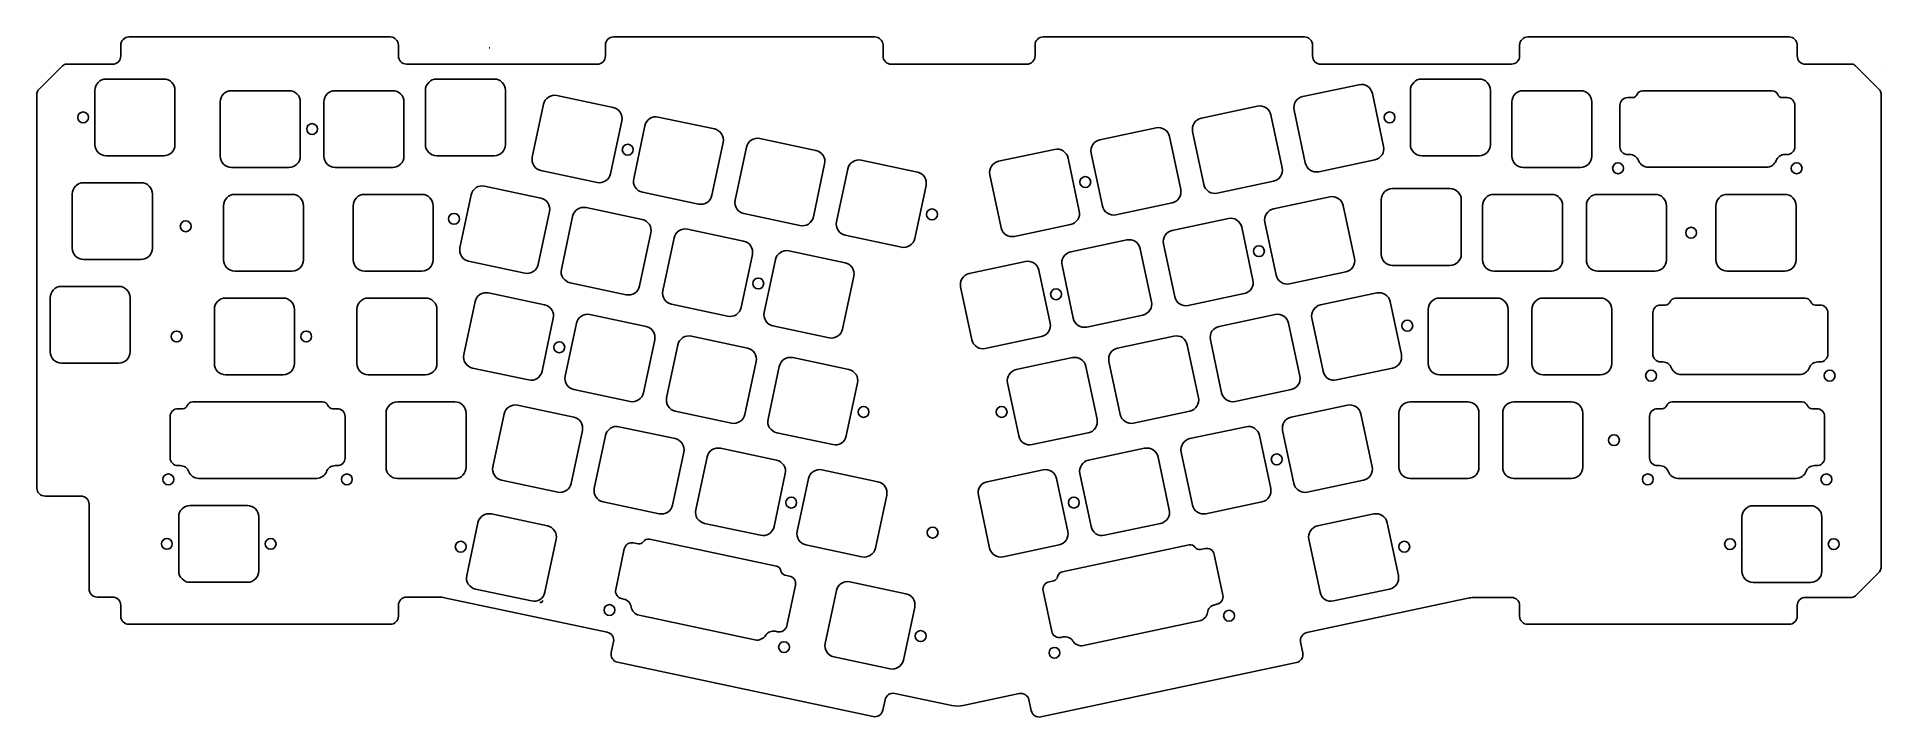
# Model space of a CAD drawing. Header units: millimetres. Extents: x -18 to 321, y -110 to 15.
import ezdxf

# ---------------------------------------------------------------- set-up
doc = ezdxf.new("R2010")
doc.units = ezdxf.units.MM
doc.layers.add('BLACK', color=7, linetype='CONTINUOUS')

msp = doc.modelspace()

# ---------------------------------------------------------------- linework, layer by layer
at = {"layer": 'BLACK', "linetype": 'Continuous'}
for p, q in [((-1.109991, 14.78), (46.890009, 14.78)), ((87.940586, 14.78), (135.926309, 14.78)), ((166.852677, 14.78), (214.852709, 14.78)), ((255.889009, 14.78), (303.888709, 14.78)), ((-2.609991, 11.280001), (-2.609991, 13.279999)), ((48.390009, 13.28), (48.390009, 11.28)), ((65.185738, 12.769074), (65.185735, 12.769061)), ((86.426342, 11.28), (86.426342, 13.28)), ((137.426342, 13.265829), (137.426342, 11.280001)), ((165.352676, 11.2801), (165.352676, 13.28)), ((216.352676, 13.279999), (216.352676, 11.294277)), ((254.389009, 11.28), (254.389009, 13.28)), ((305.388759, 13.267776), (305.388759, 11.292347)), ((-17.717065, 5.072926), (-13.302945, 9.487046)), ((-12.589476, 9.78), (-4.109993, 9.78)), ((5.275009, 7.05), (-5.274987, 7.05)), ((49.890009, 9.78), (84.926341, 9.78)), ((55.435009, 7.050001), (55.435009, 7.05)), ((65.985009, 7.05), (55.435009, 7.05)), ((138.926309, 9.78), (163.838538, 9.78)), ((217.852809, 9.78), (252.889009, 9.78)), ((236.395009, 7.050001), (236.395009, 7.05)), ((246.945009, 7.05), (236.395009, 7.05)), ((306.888909, 9.78), (315.374509, 9.78)), ((316.087391, 9.481368), (320.495884, 5.072875)), ((321.336692, 8.53), (321.336759, 8.53)), ((-18.009991, -68.067), (-18.009991, 4.365762)), ((-17.717065, 5.072926), (-17.717071, 5.072932)), ((-7.349991, 4.974996), (-7.349991, -4.974998)), ((7.350009, 4.975), (7.350009, -4.975)), ((28.295009, 4.910001), (17.745009, 4.910001)), ((47.345009, 4.910001), (36.795009, 4.910001)), ((53.360008, 4.975), (53.360008, -4.975001)), ((68.060008, 4.975), (68.060008, -4.975)), ((77.516147, 4.032655), (77.516159, 4.032722)), ((87.835515, 1.839205), (77.516147, 4.032655)), ((224.864007, 6.012685), (214.53797, 3.817817)), ((227.325033, 4.414435), (227.325006, 4.414435)), ((227.325032, 4.414435), (229.39374, -5.318067)), ((234.320008, 4.975), (234.320008, -4.975001)), ((249.020008, 4.975), (249.020008, -4.975)), ((255.025009, 4.910001), (255.025009, 4.91)), ((265.575009, 4.91), (255.025009, 4.91)), ((274.236511, 3.63544), (275.090074, 3.63544)), ((275.090074, 3.635452), (275.090074, 3.63544)), ((276.947374, 4.8876), (300.802574, 4.8876)), ((276.947374, 4.887589), (276.947374, 4.8876)), ((302.659774, 3.63544), (303.525374, 3.63544)), ((320.788759, 4.3658), (320.788759, -82.7538)), ((15.670008, 2.835), (15.670008, -7.115)), ((30.370008, 2.835), (30.370008, -7.115)), ((34.720008, 2.835), (34.720008, -7.115)), ((49.420008, 2.835), (49.420008, -7.115)), ((75.054983, 2.434432), (72.986262, -7.298135)), ((87.835515, 1.839204), (87.835515, 1.839205)), ((96.149844, 0.071941), (96.149856, 0.072007)), ((106.469212, -2.121509), (96.149844, 0.071941)), ((206.23031, 2.051971), (195.923325, -0.138847)), ((206.23031, 2.05197), (206.23031, 2.051971)), ((208.691295, 0.453718), (208.691322, 0.453718)), ((208.691321, 0.453718), (210.760051, -9.278886)), ((212.946276, 1.358067), (215.014984, -8.374436)), ((252.950008, 2.835), (252.950008, -7.115001)), ((267.650008, 2.835), (267.650008, -7.115)), ((272.799484, -5.39044), (272.799484, 2.2103)), ((304.950364, 2.21044), (304.950364, -5.3904)), ((89.433754, -0.621868), (87.365033, -10.354431)), ((89.433699, -0.621868), (89.433754, -0.621868)), ((93.688698, -1.526272), (91.619974, -11.258852)), ((187.596477, -1.908773), (177.277088, -4.102227)), ((194.312562, -2.602636), (196.381273, -12.335153)), ((53.360011, -4.975001), (53.360008, -4.975001)), ((108.067466, -4.582585), (105.998748, -14.315134)), ((108.067383, -4.582585), (108.067466, -4.582585)), ((112.322409, -5.486995), (110.252484, -15.225225)), ((114.79315, -3.890895), (114.793166, -3.89082)), ((125.102929, -6.082228), (114.793166, -3.89082)), ((168.96278, -5.869487), (158.633836, -8.064973)), ((175.678843, -6.563319), (177.747561, -16.295871)), ((177.27709, -4.102234), (177.277088, -4.102227)), ((190.059151, -3.514255), (192.126336, -13.239589)), ((234.320011, -4.975001), (234.320008, -4.975001)), ((5.275009, -7.05), (-5.274989, -7.05)), ((5.275009, -7.050001), (5.275009, -7.049999)), ((28.295009, -9.189999), (17.745009, -9.189999)), ((47.345009, -9.189999), (36.795009, -9.189999)), ((65.985009, -7.05), (55.435009, -7.05)), ((65.985009, -7.049999), (65.985009, -7.05)), ((72.986317, -7.298135), (72.986262, -7.298135)), ((74.584503, -9.759206), (74.584503, -9.759207)), ((84.903871, -11.952657), (74.584503, -9.759207)), ((126.700054, -8.54859), (124.632447, -18.275913)), ((130.956125, -9.447698), (128.887398, -19.180288)), ((133.41711, -7.849516), (133.417121, -7.849465)), ((143.736626, -10.042943), (133.417121, -7.849465)), ((143.736626, -10.042944), (143.736626, -10.042943)), ((171.425436, -7.474958), (173.492616, -17.200272)), ((215.01501, -8.374431), (215.014984, -8.374436)), ((227.789463, -7.780493), (217.476011, -9.972685)), ((246.945009, -7.05), (236.395009, -7.05)), ((246.945009, -7.049999), (246.945009, -7.05)), ((252.950011, -7.115001), (252.950008, -7.115001)), ((265.575009, -9.19), (255.025009, -9.19)), ((265.575009, -9.189999), (265.575009, -9.19)), ((274.628574, -6.81544), (274.224474, -6.81544)), ((299.750424, -9.15191), (277.999574, -9.15191)), ((303.513457, -6.81544), (303.121324, -6.81544)), ((1.115009, -11.999999), (-9.434985, -11.999999)), ((64.236147, -12.617345), (64.236159, -12.617278)), ((74.555515, -14.810795), (64.236147, -12.617345)), ((84.903871, -11.952657), (84.903857, -11.952718)), ((91.619999, -11.258852), (91.619974, -11.258852)), ((145.33489, -12.504023), (143.266162, -22.236616)), ((145.334865, -12.504018), (145.33489, -12.504023)), ((157.045128, -10.524022), (159.113849, -20.256589)), ((196.381299, -12.335148), (196.381273, -12.335153)), ((209.152472, -11.741907), (198.842314, -13.933399)), ((241.585009, -13.079999), (231.035009, -13.079999)), ((-11.509991, -14.075005), (-11.509991, -24.024997)), ((3.190009, -14.075), (3.190009, -24.025002)), ((16.270008, -16.215), (16.270008, -26.165)), ((28.895009, -14.139999), (18.345009, -14.139999)), ((30.970008, -16.215), (30.970008, -26.165)), ((40.082508, -16.215), (40.082508, -26.165)), ((52.707509, -14.139999), (42.157509, -14.139999)), ((54.782508, -16.215), (54.782508, -26.165)), ((61.774983, -14.215568), (59.706262, -23.948135)), ((74.555515, -14.810796), (74.555515, -14.810795)), ((82.869844, -16.578059), (82.869856, -16.577993)), ((93.189212, -18.771509), (82.869844, -16.578059)), ((93.2182, -13.71992), (93.2182, -13.719921)), ((103.537568, -15.913371), (93.2182, -13.719921)), ((103.537568, -15.913371), (103.537556, -15.913433)), ((177.747587, -16.295866), (177.747561, -16.295871)), ((190.528091, -15.700641), (180.208617, -17.894114)), ((190.528091, -15.700642), (190.528091, -15.700632)), ((219.504007, -14.597314), (209.178601, -16.792048)), ((221.965008, -16.195564), (221.965034, -16.195564)), ((221.965033, -16.195564), (224.033741, -25.928067)), ((228.960008, -15.155), (228.960008, -25.105)), ((243.660008, -15.155), (243.660008, -25.105)), ((247.590008, -16.215), (247.590008, -26.165)), ((260.215009, -14.139999), (249.665009, -14.139999)), ((262.290008, -16.215), (262.290008, -26.165)), ((266.640009, -16.215), (266.640009, -26.165001)), ((279.265009, -14.14), (268.715009, -14.14)), ((281.340009, -16.215), (281.340009, -26.165)), ((290.460008, -16.215), (290.460008, -26.165001)), ((292.535009, -14.139999), (292.535009, -14.14)), ((303.085009, -14.14), (292.535009, -14.14)), ((305.160008, -16.215), (305.160008, -26.165)), ((76.153754, -17.271868), (74.085033, -27.004431)), ((76.1537, -17.271868), (76.153754, -17.271868)), ((80.408698, -18.176272), (78.339974, -27.908852)), ((122.162055, -19.872128), (111.851897, -17.680636)), ((128.887481, -19.180288), (128.887398, -19.180288)), ((159.113876, -20.256583), (159.113849, -20.256589)), ((171.882209, -19.663946), (161.57492, -21.854828)), ((180.208617, -17.894113), (180.208617, -17.894114)), ((200.87031, -18.558029), (190.563325, -20.748847)), ((200.87031, -18.55803), (200.87031, -18.558029)), ((203.331322, -20.156282), (203.331296, -20.156282)), ((203.331321, -20.156282), (205.400051, -29.888886)), ((207.586277, -19.251933), (209.654985, -28.984435)), ((94.787466, -21.232585), (92.718748, -30.965134)), ((94.787383, -21.232585), (94.787466, -21.232585)), ((99.042409, -22.136995), (96.972484, -31.875225)), ((101.513166, -20.54082), (101.51315, -20.540894)), ((111.822929, -22.732228), (101.513166, -20.54082)), ((140.795752, -23.832843), (130.485614, -21.641355)), ((182.236477, -22.518773), (171.917088, -24.712227)), ((188.952562, -23.212636), (191.021273, -32.945153)), ((1.115012, -26.099999), (-9.434989, -26.099999)), ((59.706317, -23.948135), (59.706262, -23.948135)), ((61.304503, -26.409206), (61.304503, -26.409207)), ((71.623871, -28.602657), (61.304503, -26.409207)), ((113.420054, -25.19859), (111.352447, -34.925913)), ((117.676125, -26.097698), (115.607398, -35.830288)), ((120.13711, -24.499516), (120.137121, -24.499465)), ((130.456626, -26.692943), (120.137121, -24.499465)), ((130.456626, -26.692944), (130.456626, -26.692943)), ((163.60278, -26.479487), (153.273836, -28.674973)), ((171.91709, -24.712234), (171.917088, -24.712227)), ((184.699151, -24.124255), (186.766336, -33.849589)), ((266.640011, -26.165001), (266.640009, -26.165001)), ((290.460011, -26.165001), (290.460008, -26.165001)), ((28.895009, -28.239999), (18.345009, -28.239999)), ((52.707509, -28.239999), (42.157509, -28.239999)), ((71.623871, -28.602657), (71.623857, -28.602718)), ((78.339999, -27.908852), (78.339974, -27.908852)), ((79.9382, -30.36992), (79.9382, -30.369921)), ((90.257568, -32.563371), (79.9382, -30.369921)), ((132.05489, -29.154023), (129.986162, -38.886616)), ((132.054865, -29.154018), (132.05489, -29.154023)), ((166.065436, -28.084958), (168.132616, -37.810272)), ((170.318843, -27.173319), (172.387561, -36.905871)), ((209.655011, -28.98443), (209.654985, -28.984435)), ((222.428832, -28.390626), (212.11601, -30.582684)), ((241.585009, -27.179999), (231.035009, -27.179999)), ((260.215009, -28.239999), (249.665009, -28.239999)), ((279.265009, -28.24), (268.715009, -28.24)), ((279.265009, -28.240001), (279.265009, -28.239999)), ((303.085009, -28.24), (292.535009, -28.24)), ((303.085009, -28.239999), (303.085009, -28.24)), ((-15.57999, -33.125005), (-15.57999, -43.074997)), ((-2.954989, -31.049999), (-13.504984, -31.049999)), ((-0.87999, -33.124998), (-0.87999, -43.075)), ((27.207508, -33.19), (16.657507, -33.19)), ((53.401309, -33.189999), (42.851289, -33.189999)), ((62.474983, -33.845568), (60.406262, -43.578135)), ((64.936147, -32.247345), (64.936159, -32.247278)), ((75.255515, -34.440795), (64.936147, -32.247345)), ((90.257568, -32.563371), (90.257556, -32.563433)), ((151.685128, -31.134022), (153.753849, -40.866589)), ((191.021299, -32.945148), (191.021273, -32.945153)), ((203.792472, -32.351907), (193.482314, -34.543399)), ((228.124007, -32.247315), (217.79797, -34.442184)), ((230.585034, -33.845565), (230.585008, -33.845565)), ((230.585033, -33.845565), (232.653741, -43.578067)), ((239.655009, -33.189999), (239.655009, -33.19)), ((250.205009, -33.19), (239.655009, -33.19)), ((269.255009, -33.19), (258.705009, -33.19)), ((283.008634, -33.2124), (306.863809, -33.2124)), ((283.008634, -33.212411), (283.008634, -33.2124)), ((307.860341, -33.884281), (307.86036, -33.884274)), ((14.582508, -35.265), (14.582508, -45.215001)), ((29.282508, -35.265), (29.282508, -45.215)), ((40.776258, -35.26503), (40.776258, -45.200834)), ((55.476211, -35.264999), (55.476258, -35.264999)), ((55.476258, -35.264999), (55.476258, -45.21504)), ((76.853754, -36.901868), (74.785033, -46.634431)), ((75.255515, -34.440796), (75.255515, -34.440795)), ((76.8537, -36.901868), (76.853754, -36.901868)), ((83.569844, -36.208059), (83.569856, -36.207993)), ((93.889212, -38.401509), (83.569844, -36.208059)), ((108.882055, -36.522128), (98.571896, -34.330636)), ((115.607481, -35.830288), (115.607398, -35.830288)), ((172.387587, -36.905866), (172.387561, -36.905871)), ((185.168091, -36.310641), (174.848617, -38.504114)), ((185.168091, -36.310642), (185.168091, -36.310632)), ((209.49031, -36.208029), (199.183325, -38.398847)), ((209.49031, -36.20803), (209.49031, -36.208029)), ((216.206277, -36.901933), (218.274985, -46.634436)), ((237.580008, -35.265), (237.580008, -45.215001)), ((252.280008, -35.265), (252.280008, -45.215)), ((256.630009, -35.265), (256.630009, -45.215001)), ((271.330009, -35.265), (271.330009, -45.215)), ((278.860744, -43.475878), (278.860744, -35.8896)), ((280.29425, -34.46456), (281.151334, -34.46456)), ((281.151334, -34.464539), (281.151334, -34.46456)), ((308.721109, -34.46456), (309.586509, -34.46456)), ((311.011624, -35.898141), (311.011624, -43.4904)), ((81.108698, -37.806272), (79.039974, -47.538852)), ((102.213166, -40.17082), (102.21315, -40.170895)), ((112.522929, -42.362228), (102.213166, -40.17082)), ((127.515752, -40.482843), (117.205614, -38.291355)), ((166.522209, -40.273946), (156.21492, -42.464828)), ((174.848617, -38.504113), (174.848617, -38.504114)), ((190.856477, -40.168773), (180.537088, -42.362227)), ((211.951322, -37.806282), (211.951296, -37.806282)), ((211.951321, -37.806282), (214.020051, -47.538886)), ((60.406317, -43.578135), (60.406262, -43.578135)), ((95.487466, -40.862585), (93.418748, -50.595134)), ((95.487383, -40.862585), (95.487466, -40.862585)), ((99.742409, -41.766995), (97.672484, -51.505225)), ((153.753849, -40.866589), (153.753876, -40.866583)), ((180.53709, -42.362234), (180.537088, -42.362227)), ((193.319151, -41.774255), (195.386336, -51.499589)), ((197.572562, -40.862636), (199.641273, -50.595153)), ((-2.954989, -45.149999), (-13.504988, -45.149999)), ((27.207508, -47.29), (16.657508, -47.29)), ((53.394848, -47.289999), (42.851409, -47.289999)), ((62.004503, -46.039206), (62.004503, -46.039207)), ((72.323871, -48.232657), (62.004503, -46.039207)), ((114.120054, -44.82859), (112.052447, -54.555913)), ((118.376125, -45.727698), (116.307398, -55.460288)), ((120.83711, -44.129516), (120.837121, -44.129465)), ((131.156626, -46.322943), (120.837121, -44.129465)), ((131.156626, -46.322944), (131.156626, -46.322943)), ((172.22278, -44.129487), (161.893836, -46.324973)), ((174.685436, -45.734958), (176.752616, -55.460272)), ((178.938843, -44.823319), (181.007561, -54.555871)), ((218.27501, -46.634431), (218.274985, -46.634436)), ((231.049139, -46.040561), (220.736011, -48.232685)), ((237.580011, -45.215001), (237.580008, -45.215001)), ((250.205009, -47.29), (239.655009, -47.29)), ((250.205009, -47.289999), (250.205009, -47.29)), ((256.630011, -45.215001), (256.630009, -45.215001)), ((269.255009, -47.29), (258.705009, -47.29)), ((269.255009, -47.290001), (269.255009, -47.29)), ((280.689809, -44.91544), (280.285709, -44.91544)), ((282.305052, -46.03499), (282.305003, -46.03499)), ((305.795658, -47.25191), (284.060709, -47.25191)), ((309.574717, -44.91544), (309.182609, -44.91544)), ((309.574717, -44.915364), (309.574717, -44.91544)), ((72.323871, -48.232657), (72.323857, -48.232718)), ((79.039999, -47.538852), (79.039974, -47.538852)), ((80.6382, -49.99992), (80.6382, -49.999921)), ((90.957568, -52.193371), (80.6382, -49.999921)), ((132.75489, -48.784023), (130.686162, -58.516616)), ((132.754865, -48.784018), (132.75489, -48.784023)), ((160.305128, -48.784022), (162.373849, -58.516589)), ((199.641299, -50.595148), (199.641273, -50.595153)), ((212.412472, -50.001907), (202.102314, -52.193399)), ((7.890883, -53.514559), (8.745083, -53.514559)), ((8.745083, -53.514547), (8.745083, -53.514554)), ((10.602383, -52.262399), (10.602383, -52.262385)), ((10.602383, -52.262399), (34.457509, -52.262399)), ((35.454095, -52.934278), (35.454104, -52.934275)), ((35.454126, -52.934265), (35.454106, -52.934274)), ((36.314809, -53.514559), (37.180409, -53.514559)), ((58.761309, -52.239999), (48.211289, -52.239999)), ((70.286147, -52.857345), (70.286159, -52.857278)), ((80.605515, -55.050795), (70.286147, -52.857345)), ((90.957568, -52.193371), (90.957556, -52.193433)), ((109.582055, -56.152128), (99.271896, -53.960636)), ((193.788091, -53.960641), (183.468617, -56.154114)), ((193.788091, -53.960642), (193.788091, -53.960632)), ((222.764007, -52.857314), (212.438277, -55.052116)), ((244.845009, -52.24), (234.295009, -52.24)), ((263.895009, -52.24), (253.345009, -52.24)), ((279.701514, -53.514561), (280.555077, -53.514561)), ((280.555077, -53.514549), (280.555077, -53.514561)), ((282.412377, -52.262401), (306.267577, -52.262401)), ((282.412377, -52.262412), (282.412377, -52.262401)), ((308.124777, -53.514561), (308.990377, -53.514561)), ((6.454493, -62.532482), (6.454493, -54.93958)), ((38.605349, -54.939559), (38.605373, -54.939559)), ((38.605373, -54.939559), (38.605373, -62.54056)), ((46.136258, -54.31504), (46.136258, -64.250834)), ((60.836258, -54.314999), (60.836211, -54.314999)), ((60.836258, -54.314999), (60.836258, -64.2649)), ((67.824983, -54.455568), (65.756262, -64.188135)), ((82.203754, -57.511868), (80.135033, -67.244431)), ((80.605515, -55.050796), (80.605515, -55.050795)), ((82.2037, -57.511868), (82.203754, -57.511868)), ((88.919844, -56.818059), (88.919856, -56.817993)), ((99.239212, -59.011509), (88.919844, -56.818059)), ((116.307481, -55.460288), (116.307398, -55.460288)), ((181.007587, -54.555866), (181.007561, -54.555871)), ((183.468617, -56.154113), (183.468617, -56.154114)), ((204.13031, -56.818029), (193.823325, -59.008847)), ((204.13031, -56.81803), (204.13031, -56.818029)), ((210.846276, -57.511933), (212.914984, -67.244435)), ((225.225033, -54.455564), (225.225008, -54.455564)), ((225.225032, -54.455564), (227.29374, -64.188067)), ((232.220009, -54.315), (232.220009, -64.265001)), ((246.920009, -54.315), (246.920009, -64.265)), ((251.270009, -54.315), (251.270009, -64.265001)), ((265.970009, -54.315), (265.970009, -64.265)), ((278.264487, -62.540441), (278.264487, -54.939701)), ((310.415367, -54.939561), (310.415367, -62.540401)), ((86.458698, -58.416272), (84.389974, -68.148852)), ((107.563166, -60.78082), (107.56315, -60.780895)), ((117.872929, -62.972228), (107.563166, -60.78082)), ((128.215752, -60.112843), (117.905614, -57.921355)), ((162.373876, -58.516583), (162.373849, -58.516589)), ((175.142209, -57.923946), (164.83492, -60.114828)), ((185.496477, -60.778773), (175.177088, -62.972227)), ((206.591322, -58.416282), (206.591296, -58.416282)), ((206.591321, -58.416282), (208.660051, -68.148886)), ((8.283559, -63.965439), (7.879509, -63.965439)), ((37.169252, -63.965439), (36.776409, -63.965439)), ((36.776409, -63.965455), (36.776409, -63.965439)), ((65.756317, -64.188135), (65.756262, -64.188135)), ((100.837466, -61.472585), (98.768748, -71.205134)), ((100.837383, -61.472585), (100.837466, -61.472585)), ((105.092409, -62.376995), (103.022484, -72.115225)), ((175.17709, -62.972234), (175.177088, -62.972227)), ((187.959151, -62.384255), (190.026336, -72.109589)), ((192.212562, -61.472636), (194.281273, -71.205153)), ((232.220011, -64.265001), (232.220009, -64.265001)), ((251.270011, -64.265001), (251.270009, -64.265001)), ((280.093577, -63.965441), (279.689477, -63.965441)), ((308.97846, -63.965441), (308.586327, -63.965441)), ((9.898755, -65.084989), (9.89875, -65.084989)), ((33.396868, -66.301909), (11.654469, -66.301909)), ((58.746849, -66.339999), (48.211409, -66.339999)), ((67.354503, -66.649206), (67.354503, -66.649207)), ((77.673871, -68.842657), (67.354503, -66.649207)), ((119.470054, -65.43859), (117.402447, -75.165913)), ((123.726124, -66.337698), (121.657398, -76.070288)), ((126.196846, -64.74161), (126.196862, -64.741535)), ((136.506626, -66.932943), (126.196862, -64.741535)), ((136.506626, -66.932944), (136.506626, -66.932943)), ((166.86278, -64.739487), (156.533836, -66.934973)), ((169.325436, -66.344958), (171.392616, -76.070272)), ((173.578843, -65.433319), (175.647561, -75.165871)), ((212.915011, -67.244429), (212.914984, -67.244435)), ((225.689139, -66.65056), (215.376011, -68.842684)), ((244.845009, -66.34), (234.295009, -66.34)), ((244.845009, -66.340001), (244.845009, -66.339999)), ((263.895009, -66.34), (253.345009, -66.34)), ((263.895009, -66.340001), (263.895009, -66.34)), ((305.215427, -66.301911), (283.464577, -66.301911)), ((-18.009952, -68.067), (-18.009991, -68.067)), ((-9.929993, -69.567), (-16.509991, -69.567)), ((-8.429991, -86.62), (-8.429991, -71.067)), ((77.673871, -68.842657), (77.673857, -68.842718)), ((84.389999, -68.148852), (84.389974, -68.148852)), ((85.9882, -70.60992), (85.9882, -70.609921)), ((96.307568, -72.803371), (85.9882, -70.609921)), ((138.10489, -69.394023), (136.036162, -79.126616)), ((138.104865, -69.394018), (138.10489, -69.394023)), ((154.945128, -69.394022), (157.013849, -79.126589)), ((194.281299, -71.205148), (194.281273, -71.205153)), ((207.052472, -70.611907), (196.742314, -72.803399)), ((8.036258, -73.365), (8.036258, -83.320369)), ((20.661259, -71.289999), (10.111259, -71.289999)), ((22.736251, -73.364999), (22.736258, -73.364999)), ((22.736258, -73.364999), (22.736258, -83.315)), ((63.014983, -74.445568), (60.946262, -84.178135)), ((65.476147, -72.847345), (65.476159, -72.847278)), ((75.795515, -75.040795), (65.476147, -72.847345)), ((96.307568, -72.803371), (96.307556, -72.803433)), ((114.932055, -76.762128), (104.621896, -74.570636)), ((188.428091, -74.570641), (178.108617, -76.764114)), ((188.428091, -74.570642), (188.428091, -74.570632)), ((227.574007, -72.847315), (217.24797, -75.042183)), ((230.035033, -74.445565), (230.035008, -74.445565)), ((230.035032, -74.445565), (232.10374, -84.178067)), ((295.215609, -73.413), (295.215609, -83.363)), ((307.840609, -71.337999), (297.290609, -71.337999)), ((309.915609, -73.413), (309.915609, -83.363)), ((77.393754, -77.501868), (75.325033, -87.234431)), ((75.795515, -75.040796), (75.795515, -75.040795)), ((77.3937, -77.501868), (77.393754, -77.501868)), ((94.505908, -77.506231), (94.50591, -77.50622)), ((94.50591, -77.50622), (117.839817, -82.465995)), ((121.657481, -76.070288), (121.657398, -76.070288)), ((175.647587, -75.165866), (175.647561, -75.165871)), ((178.108617, -76.764113), (178.108617, -76.764114)), ((215.656276, -77.501933), (217.724984, -87.234436)), ((88.311737, -86.697266), (89.89202, -79.26262)), ((91.593948, -78.167397), (92.428858, -78.344863)), ((92.428861, -78.344851), (92.428858, -78.344863)), ((133.565752, -80.722843), (123.255614, -78.531355)), ((157.013849, -79.126589), (157.013876, -79.126583)), ((169.782209, -78.533946), (159.47492, -80.724828)), ((170.34191, -83.505862), (193.675824, -78.546086)), ((194.79023, -78.996105), (194.790256, -78.996088)), ((195.752722, -79.38476), (196.599446, -79.204784)), ((198.289533, -80.30238), (198.28958, -80.30237)), ((198.28958, -80.30237), (199.869882, -87.737102)), ((60.946317, -84.178135), (60.946262, -84.178135)), ((119.396094, -84.076926), (120.242779, -84.256894)), ((170.34191, -83.505862), (170.341904, -83.505837)), ((320.495868, -83.460891), (316.081634, -87.875125)), ((-4.109992, -88.12), (-6.92999, -88.12)), ((20.661259, -85.389999), (10.111269, -85.389999)), ((55.855009, -88.12), (49.890009, -88.12)), ((86.765329, -94.578492), (56.894562, -88.229264)), ((62.544503, -86.639206), (62.544503, -86.639207)), ((72.863871, -88.832657), (62.544503, -86.639207)), ((121.340355, -85.947027), (119.760052, -93.38177)), ((128.864974, -86.905565), (126.796252, -96.638134)), ((141.645504, -87.500794), (131.326046, -85.307325)), ((168.421586, -94.421697), (166.841294, -86.987007)), ((167.952122, -85.293961), (168.785535, -85.116813)), ((168.785525, -85.116762), (168.785535, -85.116813)), ((217.72501, -87.234431), (217.724984, -87.234436)), ((230.499463, -86.640493), (220.186011, -88.832685)), ((252.889009, -88.168), (246.199209, -88.168)), ((307.840609, -85.437999), (297.290609, -85.437999)), ((315.374549, -88.168), (306.88876, -88.168)), ((307.840609, -85.438001), (307.840609, -85.437999)), ((-2.609991, -91.62), (-2.609991, -89.620002)), ((48.390009, -89.62), (48.390009, -91.62)), ((72.863871, -88.832657), (72.863857, -88.832718)), ((89.804583, -88.471415), (89.409313, -88.387398)), ((113.891681, -95.979954), (92.616139, -91.457698)), ((143.243744, -89.961867), (141.175022, -99.694435)), ((198.75919, -89.430075), (198.372275, -89.512317)), ((245.15961, -88.277269), (215.288542, -94.626561)), ((254.389009, -91.62), (254.389009, -89.668)), ((305.388759, -89.668), (305.388759, -91.62)), ((46.890009, -93.12), (-1.10999, -93.12)), ((86.765329, -94.578494), (86.765329, -94.578492)), ((118.058262, -94.47692), (117.674698, -94.395391)), ((168.421601, -94.421694), (168.421586, -94.421697)), ((195.565637, -92.497554), (174.289926, -97.019846)), ((195.565637, -92.497578), (195.565637, -92.497554)), ((303.888758, -93.12), (255.889009, -93.12)), ((87.506808, -98.304706), (87.922297, -96.349982)), ((170.506995, -95.435265), (170.111669, -95.519294)), ((172.319622, -96.19454), (172.319611, -96.194551)), ((214.13319, -96.405667), (214.549074, -98.362244)), ((135.611223, -110.07271), (88.660231, -100.092969)), ((138.713949, -101.292675), (128.394492, -99.099206)), ((213.393711, -100.14129), (166.442701, -110.121036)), ((137.806218, -106.961039), (137.390405, -108.917283)), ((150.100461, -108.040789), (139.580786, -105.804763)), ((162.468525, -105.853801), (152.179567, -108.040787)), ((152.179567, -108.040784), (152.179567, -108.040787)), ((164.663537, -108.965697), (164.245606, -106.99949)), ((135.611226, -110.072696), (135.611223, -110.07271)), ((164.663537, -108.965697), (164.663497, -108.965697))]:
    msp.add_line(p, q, dxfattribs=at)
at = {"layer": 'BLACK'}
for centre, radius in [((-9.525, 0), 1.000004), ((230.48704, 0.000389), 1.000002), ((32.545048, -2.139999), 1), ((90.526902, -5.940363), 0.999999), ((272.474999, -9.34), 1), ((305.274999, -9.34), 1), ((174.585768, -11.881792), 1), ((146.428177, -17.822555), 1.000001), ((9.332487, -19.999368), 0.999996), ((58.613146, -18.62964), 1), ((285.8963, -21.190002), 1.000001), ((206.493185, -24.57036), 0.999998), ((114.514284, -30.511791), 0.999999), ((169.225262, -32.491899), 0.999999), ((233.746904, -38.259644), 0.999999), ((7.644808, -40.240002), 1), ((31.457738, -40.239999), 1), ((77.946902, -42.220366), 0.999997), ((278.536259, -47.44), 1), ((311.336259, -47.44), 1), ((133.848045, -54.102517), 1), ((159.212014, -54.102521), 0.999998), ((271.717509, -59.290004), 1.000001), ((209.753289, -62.830337), 1.000001), ((6.130008, -66.489999), 1), ((38.930008, -66.489999), 1), ((277.940002, -66.490001), 1), ((310.740002, -66.490001), 1), ((120.564279, -70.75179), 0.999997), ((172.485771, -70.751792), 1.000001), ((5.86125, -78.340004), 0.999999), ((24.915055, -78.340008), 0.999996), ((59.853149, -78.859638), 0.999998), ((146.539132, -76.272918), 1.000003), ((233.196906, -78.859641), 0.999997), ((293.040604, -78.388002), 0.999994), ((312.090652, -78.388004), 1), ((87.173183, -90.493054), 1), ((201.008593, -91.53291), 0.999999), ((144.344019, -95.281876), 1.000002), ((119.256424, -97.312557), 1), ((168.925352, -98.352413), 0.999999)]:
    msp.add_circle(centre, radius, dxfattribs=at)
for centre, radius, start, end in [((-1.10999, 13.279999), 1.500001, 90.0000382, 180), ((46.890009, 13.28), 1.5, 0, 90), ((87.926509, 13.2799), 1.500167, 89.46234983, 179.99618071), ((135.926209, 13.2798), 1.5002, 359.46640985, 89.99618079), ((166.852609, 13.28), 1.499933, 89.99740259, 180), ((214.852709, 13.2801), 1.4999, 359.996142, 90), ((255.889009, 13.28), 1.5, 90, 180), ((303.888609, 13.2798), 1.5002, 359.54077279, 89.99618079), ((-4.109992, 11.280001), 1.500001, 269.9999618, 0), ((49.890009, 11.28), 1.5, 180, 270), ((65.081909, 12.2814), 0.498595, 77.98084019, 90.00011491), ((84.926409, 11.28), 1.499933, 269.99740259, 0), ((138.926309, 11.2799), 1.4999, 179.996142, 270), ((163.852509, 11.2801), 1.500167, 269.46639811, 0), ((217.852809, 11.2802), 1.5002, 179.46236166, 270), ((252.889009, 11.28), 1.5, 270, 0), ((306.888909, 11.2802), 1.5002, 179.53607531, 270), ((-12.595647, 8.77975), 1.000269, 89.6465206, 135.00008101), ((-5.274987, 4.974996), 2.075004, 90, 180), ((5.275009, 4.975), 2.075, 0, 90), ((55.435009, 4.975), 2.075001, 90, 180), ((65.985009, 4.975), 2.075, 0, 90), ((236.395009, 4.975), 2.075001, 90, 180), ((246.945009, 4.975), 2.075, 0, 90), ((315.374409, 8.7796), 1.0004, 44.54585516, 89.99427271), ((-17.009911, 4.365765), 1.00008, 134.99971642, 180.00017187), ((17.745009, 2.835), 2.075001, 90, 180), ((28.295009, 2.835), 2.075001, 0, 90), ((36.795009, 2.835), 2.075001, 90, 180), ((47.345009, 2.835), 2.075001, 0, 90), ((77.084709, 2.003), 2.075071, 77.99947954, 167.99998865), ((214.976009, 1.7895), 2.075078, 102.18654231, 191.99999817), ((225.295409, 3.9831), 2.074927, 11.99813199, 102.00001056), ((255.025009, 2.835), 2.075001, 90, 180), ((265.575009, 2.835), 2.075, 0, 90), ((274.224566, 2.210408), 1.425082, 89.51974267, 180.00434217), ((275.090123, 4.563829), 0.928376, 269.99697591, 337.97782841), ((276.947273, 3.812649), 1.07494, 89.99461656, 157.97750247), ((300.802539, 3.81261), 1.07499, 22.02370504, 89.99813454), ((302.659799, 4.5639), 0.92846, 202.02452102, 269.99845724), ((303.525399, 2.2105), 1.42494, 359.99758749, 90.00100523), ((319.788809, 4.3658), 0.999955, 0, 45), ((87.404109, -0.1904), 2.074947, 347.99823551, 77.99999049), ((95.718409, -1.9577), 2.075056, 77.99947445, 168.00001057), ((206.661709, 0.0224), 2.074912, 11.99773596, 102.00001564), ((106.037809, -4.1511), 2.074933, 347.99768447, 77.99999688), ((188.027909, -3.9385), 2.075072, 11.79720092, 102.00000561), ((196.342309, -2.1712), 2.075093, 101.64873488, 191.99999883), ((-5.274989, -4.974998), 2.075002, 180, 270), ((5.275009, -4.975), 2.075, 270, 0), ((55.435009, -4.975), 2.075, 180.00002761, 270), ((65.985009, -4.975), 2.074999, 270, 0), ((114.352009, -5.9184), 2.074943, 77.72499855, 167.99999453), ((124.671509, -8.1119), 2.075016, 347.85119614, 78.00000275), ((169.394209, -7.8992), 2.075058, 11.79720451, 102.00000496), ((177.708509, -6.1319), 2.07501, 102.00000469, 192.00000469), ((227.364009, -5.7495), 2.075076, 281.83128362, 12.00000966), ((236.395009, -4.975), 2.075, 180.00002761, 270), ((246.945009, -4.975), 2.074999, 270, 0), ((274.224485, -5.390439), 1.425001, 180.00004021, 269.99955772), ((303.525239, -5.39036), 1.425125, 269.52631186, 359.99839184), ((17.745009, -7.115), 2.074999, 180, 270), ((28.295009, -7.115), 2.074999, 270, 0), ((36.795009, -7.115), 2.074999, 180, 270), ((47.345009, -7.115), 2.074999, 270, 0), ((75.015909, -7.7296), 2.074949, 167.99832802, 258.00000197), ((132.985709, -9.8791), 2.074926, 78.00001071, 167.9999837), ((143.305209, -12.0726), 2.075, 347.99996491, 77.99999192), ((159.074809, -10.0926), 2.075025, 102.26975247, 191.9999996), ((208.730409, -9.7103), 2.074985, 281.73616227, 12.00000743), ((217.044609, -7.9431), 2.074927, 191.99801247, 282.00001056), ((255.025009, -7.115), 2.075, 180.00002761, 270), ((265.575009, -7.115), 2.074999, 270, 0), ((274.62855, -8.540348), 1.724908, 20.54547839, 89.9992028), ((277.999461, -7.276915), 1.874995, 200.54692151, 270.00345303), ((299.750339, -7.27683), 1.875082, 270.0025973, 339.45098232), ((303.121329, -8.54038), 1.724936, 90.00016608, 159.45408213), ((-9.434986, -14.075004), 2.075005, 89.99997239, 180.00002761), ((1.115009, -14.075), 2.075001, 0, 90), ((63.804709, -14.647), 2.075071, 77.99947954, 167.99998865), ((85.335309, -9.923), 2.075069, 257.99940256, 348.00000417), ((93.649609, -11.6903), 2.074963, 167.99889053, 258.00000132), ((190.096709, -13.671), 2.07497, 281.99920054, 12.00001252), ((198.410909, -11.9038), 2.074942, 191.9984085, 282.00001121), ((231.035009, -15.155), 2.075001, 90, 180), ((241.585009, -15.155), 2.075001, 0, 90), ((18.345009, -16.215), 2.075001, 90, 180), ((28.895009, -16.215), 2.075001, 0, 90), ((42.157509, -16.215), 2.075001, 90, 180), ((52.707509, -16.215), 2.075001, 0, 90), ((74.124109, -16.8404), 2.074947, 347.99824125, 77.99999049), ((82.438409, -18.6077), 2.075056, 77.99947445, 168.00001057), ((103.969009, -13.8837), 2.075085, 257.99946167, 348.00000926), ((112.283309, -15.651), 2.074979, 168.15908988, 258.00001214), ((179.777209, -15.8645), 2.074956, 191.99882579, 282.00001186), ((209.616009, -18.8205), 2.075077, 102.16872527, 192.00000392), ((219.935409, -16.6269), 2.074928, 11.99814752, 102.00000481), ((249.665009, -16.215), 2.075001, 90, 180), ((260.215009, -16.215), 2.075001, 0, 90), ((268.715009, -16.215), 2.075, 90, 180), ((279.265009, -16.215), 2.075, 0, 90), ((292.535009, -16.215), 2.075001, 90, 180), ((303.085009, -16.215), 2.075, 0, 90), ((92.757809, -20.8011), 2.074933, 347.99768447, 77.99999688), ((122.602809, -17.8445), 2.074981, 257.73616245, 347.99999662), ((130.917009, -19.6118), 2.074896, 167.99669105, 258.00000628), ((161.143509, -19.8252), 2.074971, 191.99922181, 282.00000678), ((171.462909, -17.6317), 2.075052, 281.65787703, 12.00001239), ((201.301709, -20.5876), 2.074912, 11.99773022, 102.00001564), ((101.072009, -22.5684), 2.074943, 77.72500442, 167.99999453), ((111.391509, -24.7619), 2.075016, 347.85119614, 78.00000275), ((141.236509, -21.8052), 2.074997, 257.73616948, 348.0000017), ((182.667909, -24.5485), 2.075072, 11.79720092, 102.00000561), ((190.982309, -22.7812), 2.075093, 101.64873488, 191.99999883), ((-9.434989, -24.024997), 2.075002, 180, 270), ((1.115012, -24.025002), 2.074997, 270, 0), ((18.345009, -26.165), 2.074999, 180, 270), ((28.895009, -26.165), 2.074999, 270, 0), ((42.157509, -26.165), 2.074999, 180, 270), ((52.707509, -26.165), 2.074999, 270, 0), ((61.735909, -24.3796), 2.074949, 167.99832802, 258.00000197), ((72.055309, -26.573), 2.075069, 257.99940256, 348.00000417), ((119.705709, -26.5291), 2.074926, 78.00001071, 167.9999837), ((130.025209, -28.7226), 2.075, 347.99996491, 77.99999192), ((164.034209, -28.5092), 2.075058, 11.79720451, 102.00000496), ((172.348509, -26.7419), 2.07501, 102.00000469, 192.00000469), ((222.004009, -26.3595), 2.075077, 281.81347803, 12.00000392), ((231.035009, -25.105), 2.074999, 180, 270), ((241.585009, -25.105), 2.074999, 270, 0), ((249.665009, -26.165), 2.074999, 180, 270), ((260.215009, -26.165), 2.074999, 270, 0), ((268.715009, -26.165), 2.075, 180.00002761, 270), ((279.265009, -26.165), 2.075, 270, 0), ((292.535009, -26.165), 2.075, 180.00002761, 270), ((303.085009, -26.165), 2.074999, 270, 0), ((80.369609, -28.3403), 2.074963, 167.99889053, 258.00000132), ((153.714809, -30.7026), 2.075025, 102.26975247, 191.9999996), ((203.370409, -30.3203), 2.074985, 281.73616227, 12.00000743), ((211.684609, -28.5531), 2.074926, 191.9979912, 281.99998929), ((-13.504985, -33.125004), 2.075005, 89.99997239, 180.00002761), ((-2.954989, -33.124998), 2.074999, 0, 90), ((16.657512, -35.265004), 2.075004, 90.00013806, 179.99988955), ((27.207508, -35.265), 2.075, 0, 90), ((42.851299, -35.26504), 2.075041, 90.00027612, 179.99972388), ((53.401309, -35.2649), 2.074901, 359.99726624, 90), ((64.504709, -34.277), 2.075071, 77.99947954, 167.99998865), ((90.689009, -30.5337), 2.075085, 257.99946167, 348.00000926), ((99.003309, -32.301), 2.074979, 168.15908988, 257.99998513), ((184.736709, -34.281), 2.07497, 281.99920054, 12.00001252), ((193.050909, -32.5138), 2.074942, 191.9984085, 282.00001121), ((228.555409, -34.2769), 2.074927, 11.99812051, 102.00001056), ((239.655009, -35.265), 2.075001, 90, 180), ((250.205009, -35.265), 2.075, 0, 90), ((258.705009, -35.265), 2.075, 90, 180), ((269.255009, -35.265), 2.075, 0, 90), ((281.151409, -33.5362), 0.928341, 269.99537111, 337.97888596), ((283.008509, -34.2873), 1.074899, 89.99333707, 157.9795429), ((306.863809, -34.2874), 1.075, 22.02437567, 90), ((308.721109, -33.536), 0.92856, 202.02907195, 270), ((74.824109, -36.4704), 2.074947, 347.99824125, 77.99999049), ((83.138409, -38.2377), 2.075056, 77.99947445, 168.00001057), ((109.322809, -34.4945), 2.074981, 257.73616245, 347.99999662), ((117.637009, -36.2618), 2.074896, 167.99669105, 258.00000628), ((174.417209, -36.4745), 2.074956, 191.99882579, 282.00001186), ((209.921709, -38.2376), 2.074912, 11.99773022, 102.00001564), ((218.236009, -36.4705), 2.075077, 102.18654814, 192.00000392), ((280.285809, -35.8896), 1.425065, 89.66062144, 180), ((309.586509, -35.8897), 1.42514, 359.6606393, 90), ((93.457809, -40.4311), 2.074933, 347.99768447, 77.99999688), ((101.772009, -42.1984), 2.074943, 77.72499855, 167.99999453), ((127.956509, -38.4552), 2.074997, 257.73616948, 348.0000017), ((166.102909, -38.2417), 2.075052, 281.65787703, 12.00001239), ((191.287909, -42.1985), 2.075072, 11.79720092, 102.00000561), ((199.602309, -40.4312), 2.075093, 101.64873488, 191.99999883), ((-13.504988, -43.074997), 2.075002, 180, 270), ((-2.954989, -43.075), 2.074999, 270, 0), ((62.435909, -44.0096), 2.074949, 167.99832802, 258.00000197), ((112.091509, -44.3919), 2.075016, 347.85119614, 78.00000275), ((120.405709, -46.1591), 2.074926, 78.00001071, 167.9999837), ((155.783509, -40.4352), 2.074971, 191.99922181, 282.00000678), ((172.654209, -46.1592), 2.075058, 11.79720451, 102.00000496), ((180.968509, -44.3919), 2.07501, 102.00000469, 192.00000469), ((230.624009, -44.0095), 2.075077, 281.82214262, 12.00000392), ((280.285709, -43.4904), 1.42504, 179.41611162, 270), ((309.586609, -43.4904), 1.425015, 269.52185066, 0), ((16.65751, -45.214998), 2.075002, 180.00008284, 269.99994478), ((27.207508, -45.215), 2.075, 270, 0), ((42.851409, -45.2148), 2.075199, 179.61439877, 270), ((53.401309, -45.215), 2.074949, 269.82159662, 359.99889548), ((72.755309, -46.203), 2.075069, 257.99940256, 348.00000417), ((130.725209, -48.3526), 2.075, 347.99996491, 77.99999192), ((162.334809, -48.3526), 2.075025, 102.26975247, 191.9999996), ((220.304609, -46.2031), 2.074927, 191.99801247, 282.00001056), ((239.655009, -45.215), 2.075, 180.00002761, 270), ((250.205009, -45.215), 2.074999, 270, 0), ((258.705009, -45.215), 2.075, 180.00002761, 270), ((269.255009, -45.215), 2.075, 270, 0), ((280.689809, -46.6404), 1.72496, 20.54667609, 90), ((284.060709, -45.377), 1.87491, 200.54513274, 270), ((305.811509, -45.3768), 1.875177, 269.51566907, 339.45108925), ((309.182609, -46.6404), 1.724962, 90, 159.45369322), ((81.069609, -47.9703), 2.074963, 167.99889053, 258.00000132), ((91.389009, -50.1637), 2.075085, 257.99946167, 348.00000926), ((201.670909, -50.1638), 2.074942, 191.9984085, 282.00001121), ((211.990409, -47.9703), 2.074985, 281.73616227, 12.00000743), ((7.879559, -54.93958), 1.425066, 89.54470583, 180), ((8.745209, -52.5863), 0.928256, 269.99222274, 337.98348497), ((10.602209, -53.3372), 1.074816, 89.99072448, 157.983456), ((34.457509, -53.3375), 1.075101, 22.02844172, 90), ((36.314809, -52.5861), 0.928459, 202.02445548, 270), ((37.180409, -54.9395), 1.424941, 359.99762765, 90), ((48.211299, -54.31504), 2.075041, 90.00027612, 180), ((58.761309, -54.3149), 2.074901, 359.99726624, 90), ((69.854709, -54.887), 2.075071, 77.99947954, 167.99998865), ((99.703309, -51.931), 2.074979, 168.15908988, 257.99998513), ((193.356709, -51.931), 2.07497, 281.99920054, 12.00001252), ((223.195409, -54.8869), 2.074928, 11.99814752, 102.00000481), ((234.295009, -54.315), 2.075, 90, 180), ((244.845009, -54.315), 2.075, 0, 90), ((253.345009, -54.315), 2.075, 90, 180), ((263.895009, -54.315), 2.075, 0, 90), ((279.689569, -54.939593), 1.425082, 89.51974267, 180.00434217), ((280.555126, -52.586172), 0.928376, 269.99697591, 337.97782841), ((282.412276, -53.337352), 1.07494, 89.99461656, 157.97750247), ((306.267542, -53.337391), 1.07499, 22.02370504, 89.99813454), ((308.124802, -52.586101), 0.92846, 202.02452102, 269.99845724), ((308.990402, -54.939501), 1.42494, 359.99758749, 90.00100523), ((80.174109, -57.0804), 2.074947, 347.99824125, 77.99999049), ((88.488409, -58.8477), 2.075056, 77.99947445, 168.00001057), ((110.022809, -54.1245), 2.074981, 257.73616245, 347.99999662), ((118.337009, -55.8918), 2.074896, 167.99669105, 258.00000628), ((174.722909, -55.8917), 2.075052, 281.65787703, 12.00001239), ((183.037209, -54.1245), 2.074956, 191.99882579, 282.00001186), ((204.561709, -58.8476), 2.074912, 11.99773022, 102.00001564), ((212.876009, -57.0805), 2.075078, 102.17786612, 191.99999817), ((98.807809, -61.0411), 2.074933, 347.99768447, 77.99999688), ((107.122009, -62.8084), 2.074943, 77.72499855, 167.99999453), ((128.656509, -58.0852), 2.074997, 257.73616948, 348.0000017), ((164.403509, -58.0852), 2.074971, 191.99922181, 282.00000678), ((185.927909, -62.8085), 2.075072, 11.79720092, 102.00000561), ((194.242309, -61.0412), 2.075093, 101.64873488, 191.99999883), ((7.879509, -62.5404), 1.425039, 179.68164335, 270), ((8.283559, -65.69035), 1.724911, 20.54554839, 90), ((36.776409, -65.6905), 1.725045, 90, 159.4511465), ((37.180449, -62.54056), 1.424924, 269.54976694, 0), ((48.211409, -64.2648), 2.075199, 179.61439877, 270), ((58.761109, -64.2649), 2.075149, 269.60627182, 0), ((67.785909, -64.6196), 2.074949, 167.99832802, 258.00000197), ((117.441509, -65.0019), 2.075016, 347.85119614, 78.00000275), ((175.608509, -65.0019), 2.07501, 102.00000469, 192.00000469), ((225.264009, -64.6195), 2.075076, 281.82214827, 12.00000966), ((234.295009, -64.265), 2.075, 180.00002761, 270), ((244.845009, -64.265), 2.075, 270, 0), ((253.345009, -64.265), 2.075, 180.00002761, 270), ((263.895009, -64.265), 2.075, 270, 0), ((279.689488, -62.54044), 1.425001, 180.00004021, 269.99955772), ((280.093553, -65.690349), 1.724908, 20.54547839, 89.9992028), ((308.586332, -65.690381), 1.724936, 90.00016608, 159.45408213), ((308.990242, -62.540361), 1.425125, 269.52631186, 359.99839184), ((11.654469, -64.42691), 1.874999, 200.54701451, 270), ((33.405309, -64.4268), 1.875129, 269.74207878, 339.45057088), ((78.105309, -66.813), 2.075069, 257.99940256, 348.00000417), ((125.755709, -66.7691), 2.074927, 77.72501842, 167.99998944), ((136.075209, -68.9626), 2.075, 347.99996491, 77.99999192), ((156.974809, -68.9626), 2.075025, 102.26975247, 191.9999996), ((167.294209, -66.7692), 2.075058, 11.79720451, 102.00000496), ((214.944609, -66.8131), 2.074926, 191.99796419, 282.0000163), ((283.464464, -64.426916), 1.874995, 200.54692151, 270.00345303), ((305.215342, -64.426831), 1.875082, 270.0025973, 339.45098232), ((-16.509991, -68.067039), 1.499961, 179.99851027, 270), ((-9.929993, -71.067002), 1.500002, 0.00007639, 90), ((86.419609, -68.5803), 2.074963, 167.99889053, 258.00000132), ((96.739009, -70.7737), 2.075085, 257.99946167, 348.00000926), ((196.310909, -70.7738), 2.074942, 191.9984085, 282.00001121), ((206.630409, -68.5803), 2.074985, 281.73616227, 12.00000743), ((10.111259, -73.365), 2.075001, 90, 180), ((20.661259, -73.36499), 2.074991, 359.99975149, 90), ((65.044709, -74.877), 2.075071, 77.99947954, 167.99998865), ((105.053309, -72.541), 2.074979, 168.15908988, 257.99998513), ((187.996709, -72.541), 2.07497, 281.99920054, 12.00001252), ((228.005409, -74.8769), 2.074927, 11.99812051, 102.00001056), ((297.290609, -73.413), 2.075, 90, 180), ((307.840609, -73.413), 2.075001, 0, 90), ((75.364109, -77.0704), 2.074947, 347.99824125, 77.99999049), ((92.621929, -77.436772), 0.928376, 257.99699068, 325.97784425), ((94.282317, -78.55766), 1.074941, 77.99463687, 145.97750227), ((115.372809, -74.7345), 2.074981, 257.73616245, 347.99999662), ((123.687009, -76.5018), 2.074896, 167.99669105, 258.00000628), ((169.362909, -76.5017), 2.075052, 281.65787703, 12.00001239), ((177.677209, -74.7345), 2.074956, 191.99882579, 282.00001186), ((217.686009, -77.0705), 2.075078, 102.18654231, 191.99999817), ((91.285983, -79.558806), 1.425082, 77.51974185, 168.00432524), ((134.006509, -78.6952), 2.074997, 257.73616948, 348.0000017), ((159.043509, -78.6952), 2.074971, 191.99922181, 282.00000678), ((193.899309, -79.5975), 1.074903, 34.0203805, 102.00000288), ((195.559709, -78.4767), 0.928346, 214.01971959, 281.99993291), ((196.895709, -80.5986), 1.424954, 11.99817362, 101.9999317), ((10.111269, -83.31498), 2.075019, 180.14880223, 270), ((20.661259, -83.315), 2.074999, 270, 0), ((62.975909, -84.6096), 2.074949, 167.99832802, 258.00000197), ((117.61628, -83.517487), 1.07499, 10.02372311, 77.9981505), ((119.589156, -83.16876), 0.92846, 190.02453805, 257.99846936), ((119.946541, -85.650701), 1.42494, 347.9975738, 78.00097632), ((168.592609, -84.2087), 0.928329, 281.99405129, 349.97722202), ((170.565309, -84.5573), 1.074936, 101.99528891, 169.9797899), ((230.074009, -84.6095), 2.075076, 281.83128362, 12.00000966), ((297.290609, -83.363), 2.074999, 180, 270), ((307.840609, -83.363), 2.075, 270, 0), ((319.788809, -82.7538), 0.99995, 314.99870349, 0), ((-6.92999, -86.619999), 1.500001, 180.0000382, 270), ((-4.109992, -89.620001), 1.500001, 359.9999618, 90), ((49.890009, -89.62), 1.5, 90, 180), ((55.855009, -93.1195), 4.9995, 77.998865, 90), ((73.295309, -86.803), 2.075069, 257.99940256, 348.00000417), ((89.705599, -86.993539), 1.425001, 168.00005955, 257.9995232), ((130.894633, -87.336986), 2.075004, 78.00012866, 167.9999011), ((141.214087, -89.53045), 2.075, 347.99999766, 77.99999192), ((168.235309, -86.6907), 1.425158, 101.46128311, 191.99999861), ((198.475909, -88.0334), 1.425115, 281.46549825, 11.99999576), ((219.754609, -86.8031), 2.074927, 191.99801247, 282.00001056), ((246.199209, -93.1683), 5.000295, 90, 101.99975642), ((252.889009, -89.668), 1.5, 0, 90), ((306.888709, -89.668), 1.49995, 89.99805194, 180), ((315.374609, -87.1681), 0.999884, 269.99656191, 315), ((-1.10999, -91.619999), 1.500001, 180.0000382, 270), ((46.890009, -91.62), 1.5, 270, 0), ((74.470009, -88.6118), 0.499968, 257.99992138, 348.00003347), ((89.445931, -90.158625), 1.724908, 8.54548698, 77.99920581), ((93.005862, -89.623653), 1.874995, 188.546909, 258.0034463), ((195.175709, -90.6635), 1.875071, 282.00247141, 351.45195846), ((198.735709, -91.1985), 1.724905, 102.16325855, 171.45516504), ((255.889009, -91.62), 1.5, 180, 270), ((303.888809, -91.62), 1.49995, 269.99805194, 0), ((86.453509, -96.0457), 1.499975, 348.29586206, 78.00165379), ((117.316068, -96.082638), 1.724936, 78.00017613, 147.45408252), ((118.366077, -93.085431), 1.425126, 257.526325, 347.99840862), ((169.815409, -94.1255), 1.424932, 191.99728475, 281.99999763), ((215.600409, -96.0938), 1.499998, 101.9998402, 191.99999903), ((88.972109, -98.6257), 1.500049, 167.6437706, 257.99998706), ((114.281449, -94.145831), 1.875083, 258.00259669, 327.45097307), ((128.825911, -97.069549), 2.075001, 168.00006316, 257.99994364), ((170.865609, -97.1224), 1.724827, 32.54335667, 102.0000775), ((173.900109, -95.1859), 1.874917, 212.54534715, 281.99999235), ((213.081909, -98.6741), 1.499942, 281.99780071, 12.0000169), ((139.145366, -99.263018), 2.075, 257.99999766, 347.99999192), ((139.273409, -107.2729), 1.499969, 78.17505285, 168.00000278), ((151.140009, -103.1501), 4.999947, 258.00000043, 282.00012357), ((162.780409, -107.3211), 1.500079, 12.38006266, 101.99999886), ((135.923109, -108.6055), 1.500055, 257.9992205, 348.00375078), ((166.130809, -108.6537), 1.500117, 192.00411727, 282.00000392)]:
    msp.add_arc(centre, radius, start, end, dxfattribs=at)

doc.saveas('drawing.dxf')
